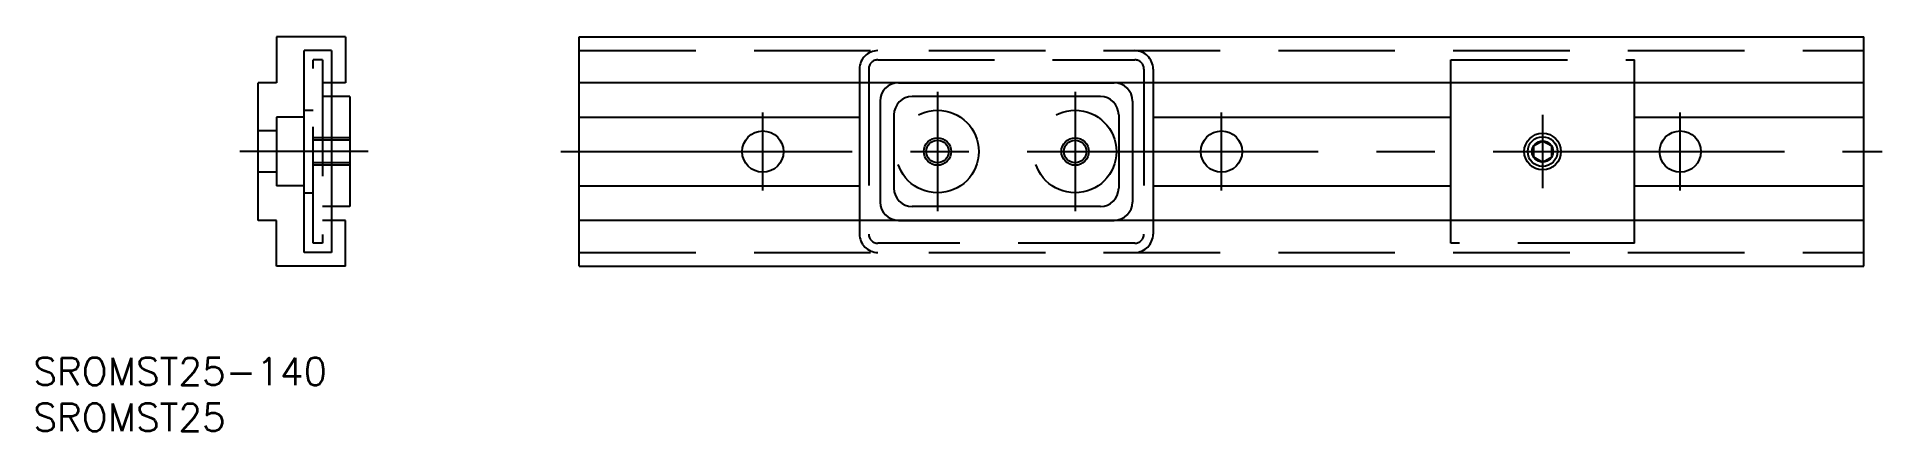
# Model space of a CAD drawing. Extents: x -24 to 177, y -30 to 12.
import ezdxf

# ---------------------------------------------------------------- set-up
doc = ezdxf.new("R2010")
doc.units = 0
doc.linetypes.add('CENTER', pattern=[50.8, 31.75, -6.35, 6.35, -6.35])
doc.linetypes.add('DASHED', pattern=[19.05, 12.7, -6.35])
doc.layers.get('0').update_dxf_attribs({"linetype": 'CONTINUOUS'})
doc.layers.add('CENTER', color=1, linetype='CENTER')
doc.styles.get("Standard").update_dxf_attribs({"font": 'txt.shx', "height": 3, "bigfont": 'bigfont.shx'})

msp = doc.modelspace()

# ---------------------------------------------------------------- linework, layer by layer
at = {"color": 7, "linetype": 'CONTINUOUS'}
for p, q in [((9.5, 12.5), (2, 12.5)), ((2, 12.5), (2, 7.5)), ((9.5, 12.5), (9.5, 7.5)), ((35, -12.5), (35, 12.5)), ((35, 12.5), (175, 12.5)), ((175, -12.5), (175, 12.5)), ((5, -11), (5, 11)), ((8, 11), (5, 11)), ((8, 11), (8, -11)), ((0, -7.5), (0, 7.5)), ((2, 7.5), (0, 7.5)), ((9.5, 7.5), (8, 7.5)), ((175, 7.5), (35, 7.5)), ((65.54, 7.5), (65.54, -7.5)), ((69.79, 7.5), (93.29, 7.5)), ((97.54, 7.5), (97.54, -7.5)), ((130, -7.5), (130, 7.5)), ((150, -7.5), (150, 7.5)), ((10, 6), (8, 6)), ((10, 6), (10, -6)), ((67.79, 5.5), (67.79, -5.5)), ((91.79, 6), (71.29, 6)), ((95.29, 5.5), (95.29, -5.5)), ((2, 3.75), (2, -3.75)), ((5, 3.75), (2, 3.75)), ((35, 3.75), (65.54, 3.75)), ((69.29, 4), (69.29, -4)), ((93.79, 4), (93.79, -4)), ((97.54, 3.75), (130, 3.75)), ((150, 3.75), (175, 3.75)), ((140, 1.15), (139, 0.58)), ((139, 0.58), (139, -0.58)), ((141, 0.58), (140, 1.15)), ((141, -0.58), (141, 0.58)), ((139, -0.58), (140, -1.15)), ((140, -1.15), (141, -0.58)), ((5, -3.75), (2, -3.75)), ((35, -3.75), (65.54, -3.75)), ((97.54, -3.75), (130, -3.75)), ((150, -3.75), (175, -3.75)), ((10, -6), (8, -6)), ((91.79, -6), (71.29, -6)), ((2, -7.5), (0, -7.5)), ((2, -12.5), (2, -7.5)), ((9.5, -7.5), (8, -7.5)), ((9.5, -12.5), (9.5, -7.5)), ((175, -7.5), (35, -7.5)), ((69.79, -7.5), (93.29, -7.5)), ((8, -11), (5, -11)), ((9.5, -12.5), (2, -12.5)), ((35, -12.5), (175, -12.5))]:
    msp.add_line(p, q, dxfattribs=at)
at = {"color": 3, "linetype": 'DASHED'}
for p, q in [((35, 11), (175, 11)), ((6, -10), (6, 10)), ((7, 10), (6, 10)), ((7, 10), (7, -10)), ((65.54, 9), (65.54, 7.5)), ((66.54, 9), (66.54, -9)), ((67.54, 10), (95.54, 10)), ((96.54, 9), (96.54, -9)), ((97.54, 9), (97.54, 7.5)), ((130, 10), (150, 10)), ((130, 7.5), (130, 10)), ((150, 7.5), (150, 10)), ((8, 7.5), (7, 7.5)), ((5, 4.5), (6, 4.5)), ((8, 6), (7, 6)), ((2, 2.25), (0, 2.25)), ((10, 1.5), (6, 1.5)), ((10, 1.23), (6, 1.23)), ((10, -1.23), (6, -1.23)), ((10, -1.5), (6, -1.5)), ((2, -2.25), (0, -2.25)), ((5, -4.5), (6, -4.5)), ((8, -6), (7, -6)), ((8, -7.5), (7, -7.5)), ((65.54, -7.5), (65.54, -9)), ((97.54, -7.5), (97.54, -9)), ((130, -10), (130, -7.5)), ((150, -10), (150, -7.5)), ((7, -10), (6, -10)), ((95.54, -10), (67.54, -10)), ((150, -10), (130, -10)), ((35, -11), (175, -11))]:
    msp.add_line(p, q, dxfattribs=at)
for centre in [(74.04, 0), (89.04, 0)]:
    msp.add_circle(centre, 4.5, dxfattribs=at)
at = {"color": 7, "linetype": 'CONTINUOUS'}
for centre, radius in [((55, 0), 2.25), ((105, 0), 2.25), ((155, 0), 2.25), ((74.04, 0), 1.23), ((89.04, 0), 1.23), ((140, 0), 2), ((140, 0), 1.62), ((140, 0), 1.15)]:
    msp.add_circle(centre, radius, dxfattribs=at)
at = {"color": 3, "linetype": 'CONTINUOUS'}
for centre in [(74.04, 0), (89.04, 0)]:
    msp.add_circle(centre, 1.5, dxfattribs=at)
at = {"color": 3, "linetype": 'DASHED'}
for centre, radius, start, end in [((67.54, 9), 2, 90, 180), ((95.54, 9), 2, 0, 90), ((67.54, 9), 1, 90, 180), ((95.54, 9), 1, 0, 90), ((67.54, -9), 2, 180, 270), ((67.54, -9), 1, 180, 270), ((95.54, -9), 1, 270, 0), ((95.54, -9), 2, 270, 0)]:
    msp.add_arc(centre, radius, start, end, dxfattribs=at)
at = {"color": 7, "linetype": 'CONTINUOUS'}
for centre, start, end in [((69.79, 5.5), 90, 180), ((93.29, 5.5), 0, 90), ((71.29, 4), 90, 180), ((91.79, 4), 0, 90), ((71.29, -4), 180, 270), ((91.79, -4), 270, 0), ((69.79, -5.5), 180, 270), ((93.29, -5.5), 270, 0)]:
    msp.add_arc(centre, 2, start, end, dxfattribs=at)
at = {"layer": 'CENTER', "color": 1, "linetype": 'CENTER'}
for p, q in [((74.04, 6.5), (74.04, -6.5)), ((89.04, 6.5), (89.04, -6.5)), ((55, -4.25), (55, 4.25)), ((105, -4.25), (105, 4.25)), ((155, -4.25), (155, 4.25)), ((140, 4), (140, -4)), ((12, 0), (-2, 0)), ((33, 0), (177, 0))]:
    msp.add_line(p, q, dxfattribs=at)

# ---------------------------------------------------------------- texts
at = {"color": 7, "linetype": 'CONTINUOUS'}
for s, p in [('SROMST25-140', (-24.51, -25.47)), ('SROMST25', (-24.51, -30.47))]:
    msp.add_text(s, height=3, dxfattribs=at).set_placement(p)

doc.saveas('drawing.dxf')
